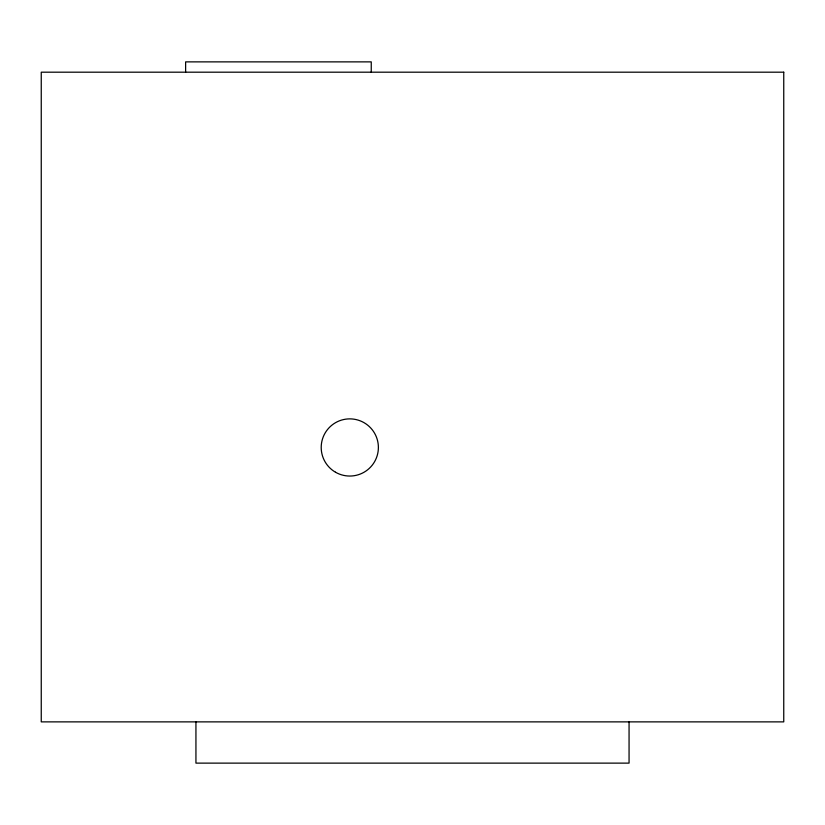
<?xml version="1.0" encoding="UTF-8"?>
<svg xmlns="http://www.w3.org/2000/svg" width="825" height="825" viewBox="0 0 825 825"><rect width="100%" height="100%" fill="white"/><g stroke="black" fill="none" stroke-linecap="round" stroke-linejoin="round"><path stroke-width="1.24" d="M629.062 721.875L629.062 763.125L195.938 763.125L195.938 721.875M371.25 72.188L371.25 61.875L185.625 61.875L185.625 72.188M783.75 72.188L41.25 72.188L41.25 721.875L783.75 721.875L783.75 72.188M335.497 472.22A28.597 28.597 0 0 0 378.386 447.459A28.597 28.597 0 0 0 335.497 422.699A28.597 28.597 0 0 0 335.497 472.22"/></g></svg>
